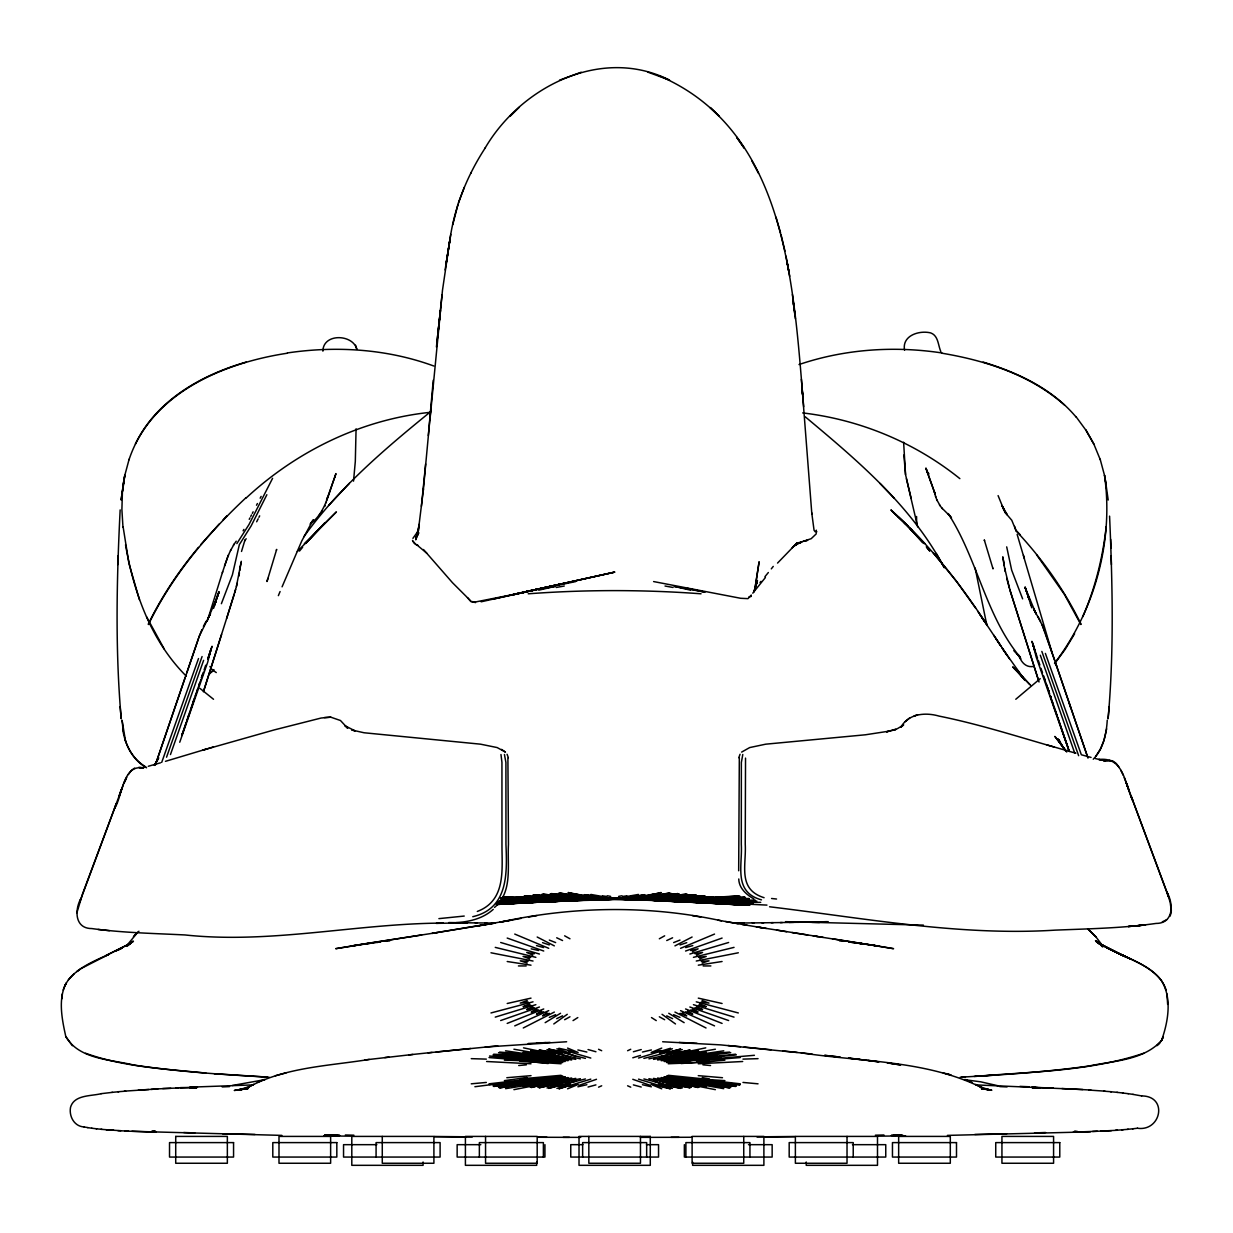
<?xml version="1.0" encoding="UTF-8"?>
<svg xmlns="http://www.w3.org/2000/svg" width="1233" height="1233" viewBox="0 0 1233 1233"><rect width="100%" height="100%" fill="white"/><g stroke="black" fill="none" stroke-linecap="round" stroke-linejoin="round"><path stroke-width="1.5" d="M743.746 1136.41L743.746 1163.258L692.114 1163.258L692.114 1136.41L763.89 1136.41L763.89 1165.324L692.622 1165.324L692.622 1162.01M738.675 870.775L739.322 758.11M356.075 428.807L355.32 461.342L353.532 481.132M120.156 509.907C116.657 579.433 115.131 649.375 121.219 718.808L120.14 706.617M1166.125 990.068C1160.423 972.251 1141.635 964.144 1126.037 956.793L1130.368 958.858L1120.011 954.157C1134.745 960.861 1150.913 967.15 1161.224 980.266C1172.429 997.913 1168.098 1022.034 1161.532 1040.498C1143.592 1060.472 1113.461 1060.812 1088.862 1066.036C1046.216 1072.047 1003.2 1074.775 960.23 1077.21M122.391 492.429L121.897 509.599L122.976 527.231M269.071 1077.21C223.805 1074.621 178.461 1071.816 133.611 1065.004C110.662 1059.394 79.02 1059.501 65.811 1036.568C61.403 1016.686 55.762 989.606 73.487 974.378C83.798 965.115 96.806 959.752 109.29 954.157L80.623 968.768M117.859 564.575L118.137 555.744M904.575 350.187C901.739 335.561 919.232 330.09 930.684 332.91C938.467 335.7 938.005 345.225 940.841 351.621M745.533 758.11L745.241 844.266C746.504 864.934 737.211 889.347 764.09 897.701M62.344 993.89L61.82 998.838M769.562 906.779C864.179 918.061 959.274 936.171 1055.016 930.144C1088.724 928.773 1122.616 928.218 1156.061 923.425C1173.847 923.532 1173.585 903.758 1167.004 892.245L1168.345 896.329L1131.262 796.533L1133.142 801.527C1124.527 784.018 1124.388 756.538 1098.788 759.497L1104.907 760.684L1101.516 760.037M429.916 420.191L442.508 290.109L450.245 237.537C455.069 205.418 467.661 174.824 485.386 147.698M433.245 380.226L428.313 435.603M143.49 768.236C122.591 763.242 122.329 797.273 114.561 808.324L116.426 803.361L79.652 902.294L80.916 898.487C74.504 909.738 74.627 928.619 91.766 928.557C122.653 932.826 153.909 933.381 185.012 934.953C271.537 944.17 356.892 923.394 443.341 923.085L436.312 923.347C455.886 923.085 477.71 923.301 493.246 909.368M423.027 493.185L431.134 405.996M425.632 463.962L421.409 506.331M1109.161 706.617L1108.082 718.808C1114.123 651.44 1112.49 583.625 1109.577 516.134M1107.249 720.195C1106.433 734.051 1103.273 748.955 1093.239 759.235M438.008 332.987L442 294.841M436.42 346.997L440.443 310.454L436.944 342.127M423.489 488.869L417.972 533.55L419.235 524.21L415.783 539.823L418.48 532.671M1106.186 526.738C1102.764 557.686 1095.197 588.233 1082.728 616.808M122.514 491.905L124.81 475.26L123.423 483.428M123.917 479.884L121.111 500.028L124.687 475.768L129.126 459.231M241.283 561.292L236.412 586.476M239.433 572.775L238.863 576.165M450.754 234.424L446.146 263.538L450.245 237.537M240.265 567.149L239.865 570.401M445.098 269.935L449.737 240.928M240.081 568.259L241.113 562.418M816.801 531.562L816.123 532.779M76.908 912.759L82.441 894.202L123.439 784.481M816.385 530.205L815.152 531.731L814.057 530.252L811.746 512.851M1106.633 728.888L1103.905 740.555L1100.36 749.186L1095.69 756.415M209.749 653.675L210.858 649.575L207.745 662.075L179.741 742.251M209.41 654.939L209.086 656.172L210.149 652.211M452.773 224.622L457.998 204.277M235.611 589.436L226.61 618.596M234.686 592.842L237.337 583.024M742.79 754.504L741.357 762.472L741.295 844.374C742.62 865.72 733.096 891.998 761.47 899.874M311.317 522.622L313.521 519.709L310.161 524.148C325.543 512.635 328.502 493.447 335.022 476.57M267.915 578.4L266.991 581.529L276.67 549.394L276.392 550.288M210.134 652.334L212.045 646.262L207.976 658.514M241.514 551.459L245.013 539.869M756.43 583.98L756.954 582.223L753.64 592.395M322.892 351.158C323.108 332.833 353.208 334.112 356.83 349.34L355.566 345.209M757.478 580.481L754.149 591.393L756.954 582.223M1170.117 916.119L1171.304 912.204M234.362 593.982L203.83 690.403M207.236 621.201L222.664 571.727M224.545 565.839L228.506 554.958M203.615 660.333L170.462 754.565M203.414 691.759L221.57 634.471M222.325 572.806L227.581 557.162M214.311 606.143L215.729 601.642L213.602 608.316M209.518 653.937L209.995 652.457L208.947 655.571M217.486 596.186L215.343 602.767L218.981 591.609L214.542 604.247L218.919 592.41L217.085 597.327M208.901 655.725L207.745 659.177L211.013 649.514M193.119 702.363L194.013 699.666L189.373 713.383M187.817 717.96L188.772 715.109M186.214 674.513L199.515 635.642L210.504 613.541L207.745 618.981L209.548 615.406M185.875 675.453L155.466 764.568M201.426 677.873L202.489 674.713M204.092 669.966L205.695 665.219M193.196 702.163L197.388 689.74M198.975 685.086L200.023 681.972M334.744 477.217L335.962 473.595L334.39 477.988M185.258 677.302L155.343 764.892M186.784 672.817L198.498 638.34M183.147 731.631L186.198 722.661M186.707 721.166L188.849 714.909M196.879 691.266L198.405 686.766M198.914 685.271L199.931 682.281M201.457 677.796L203.322 672.232M202.073 656.542L166.547 757.201M194.66 697.816L190.576 709.854M187.616 718.5L181.775 735.623M188.11 717.067L190.082 711.302M195.353 695.751L196.232 693.208M327.808 496.622L326.545 500.228L334.112 478.943M161.708 762.395L198.513 658.545M64.486 986.385L63.176 990.068M200.547 680.416L200.887 679.46M324.772 506.424L325.096 505.545M326.036 502.817L326.36 501.923M738.798 757.678L740.062 754.257M458.476 202.659L464.332 187.293M216.314 599.423L208.207 618.072M201.888 629.724L199.006 636.952M129.003 459.755C151.104 393.219 223.173 362.964 287.289 353.224M278.365 595.647L280.091 591.532M282.08 586.831L301.7 541.087L312.381 521.235M221.385 603.692L232.405 574.809L239.341 544.662L251.131 525.921L266.867 494.726M230.525 550.596L234.162 544.107M125.704 779.58L126.799 777.222M412.916 538.359L418.388 530.714M228.028 556.052L231.003 549.486M418.126 533.951L415.983 537.28L418.65 533.057L416.523 536.802L417.062 535.631M416.523 536.802L418.526 532.594M236.859 543.583L248.943 524.611L272.585 478.312M65.981 983.425L64.748 985.953L66.243 982.994M148.314 624.037C161.693 596.51 178.862 570.864 198.451 547.39M148.438 624.53C171.896 576.088 206.974 534.213 246.091 497.623M258.93 517.336L259.67 515.856M258.175 518.816L256.664 521.79M206.081 621.278L203.414 626.349M252.318 513.375L253.119 511.818M256.51 505.237L257.404 503.511M250.746 516.411L251.517 514.916M249.22 519.324L249.975 517.875M154.587 764.861L158.749 757.91M260.178 498.194L261.134 496.39M470.775 173.314L471.237 172.466M154.295 765.4L158.348 758.572M243.117 530.806L243.903 529.404M135.399 444.003C156.329 400.34 201.333 374.986 246.215 362.07M1074.606 633.777L1065.189 649.344L1054.662 663.616M127.723 944.386L137.664 932.379M244.689 540.871L246.168 538.729M484.97 148.299C520.85 86.726 601.581 45.837 669.565 80.114L647.972 72.177M233.438 545.156L236.227 541.195M131.006 770.887L128.324 774.601M303.873 536.74C338.551 488.145 384.526 449.136 430.564 411.73M816.231 533.874L811.175 538.698L796.749 543.445L801.804 542.166M1054.539 663.339C1094.688 610.72 1113.861 540.886 1104.491 475.26L1105.878 483.428M127.246 946.25L130.652 942.783L128.525 944.817L129.188 944.093M1159.374 1043.365L1161.656 1040.313M321.628 511.71L322.291 510.847M319.439 514.639L320.102 513.776M773.261 566.394L771.303 568.86M1053.845 746.936C1015.776 736.009 977.939 723.925 939.053 716.096C925.382 712.135 908.49 713.583 900.845 727.193L903.681 724.896L897.362 728.688L886.542 731.847L895.836 729.52L892.507 730.352M768.359 572.513L764.922 576.705M752.777 593.181L765.416 577.506M751.267 595.046L747.984 598.637L740.648 598.282L653.598 581.56M299.48 551.074L302.624 547.267M200.779 544.616L219.197 524.025M761.008 581.36L760.021 582.5M305.769 543.46L325.065 522.638L307.079 541.95M777.545 563.08L797.135 542.828L792.187 547.699M304.366 543.676L336.409 511.895L297.323 551.459M68.416 979.803L74.026 973.87M223.034 519.941L226.872 515.872M133.426 936.787L136.231 933.859L134.089 936.063M349.309 483.398L328.594 505.438M211.429 672.108L213.91 669.611L209.132 674.359M494.541 907.396C512.928 891.875 507.179 865.705 508.458 844.497L507.904 758.11M509.984 116.411L519.432 107.148M136.878 933.119L138.944 931.223M1040.236 678.643L1015.776 699.265M792.696 547.221L797.659 542.736L793.204 546.743L798.183 542.659L793.713 546.265L798.691 542.582L794.222 545.787L800.772 542.381L796.241 543.923L801.28 542.304M128.17 945.002L133.426 941.226L126.136 945.881L129.912 943.507M909.846 717.791L905.361 721.644M246.215 497.947C296.829 451.031 361.361 419.497 430.271 412.315M129.049 944.262L132.178 941.627L128.294 944.863M134.644 768.082L131.438 770.409M670.459 1048.266L638.494 1058.053M741.619 752.099L749.679 747.568L765.755 744.177L865.381 734.791L889.779 731.046M130.775 942.875L127.323 945.372L132.856 941.365L129.681 943.63M76.816 971.542L79.945 969.308L77.509 971.018M553.787 1023.96L567.272 1014.312M570.17 1085.086L558.842 1088.816L590.807 1079.137M547.051 1012.771L542.566 1015.869L549.301 1013.341M573.052 1020.6L577.815 1017.564M477.31 911.449C506.501 900.398 501.831 869.188 501.97 844.389L501.939 762.318L500.968 754.519M545.156 1022.666L560.553 1013.279M541.595 1011.091L536.509 1014.112L543.583 1011.769M127.4 945.002L130.205 943.476L106.053 955.513L128.679 944.262M659.331 938.775L664.664 935.816M564.637 1019.722L569.97 1016.778M253.566 1084.393L248.157 1087.321C285.023 1067.1 328.656 1066.006 369.253 1059.424M120.526 948.655L117.782 950.134L121.959 947.93L116.179 950.782L122.159 947.977L119.092 949.364M554.341 1012.062L523.27 1027.983M667.423 1052.628L680.739 1049.067L643.888 1058.407M536.833 1009.133L531.207 1012.062L538.559 1009.919M674.944 945.881L692.098 937.018M692.468 951.722L698.094 948.84L690.727 950.52M561.878 1084.716L548.562 1088.369L585.413 1078.937M1162.303 921.852L1166.665 919.756M556.699 1018.658L562.556 1015.838M250.052 1086.304L237.661 1090.296L246.908 1088.138L243.764 1088.893M666.745 940.532L672.601 937.789M548.731 1010.628L514.747 1025.887M627.612 1050.716L630.741 1049.268M532.826 1006.822L526.707 1009.627L534.274 1007.746M581.205 72.223L559.551 80.145M598.56 1087.167L601.689 1085.795M680.57 948.316L714.539 934.075M696.46 955.113L702.594 952.431L695.027 953.772M257.404 1082.389L264.263 1079.445M549.317 1017.379L555.651 1014.697M472.763 916.689C508.443 908.505 507.087 873.118 505.962 844.435L505.915 762.472L504.436 754.504M661.736 1048.081L651.163 1052.458L661.119 1050.47M529.62 1004.016L523.054 1006.729L530.745 1005.157M567.565 1088.816L578.138 1084.485L568.182 1086.504M543.738 1008.964L507.195 1023.421M673.65 942.582L679.984 940.07M675.052 1053.414L690.172 1050.038L648.912 1058.839M579.017 1085.379L596.495 1079.291M554.249 1084.254L539.114 1087.799L580.389 1078.69M915.271 715.556L914.131 715.972L917.537 714.755M527.215 1000.502L520.28 1003.107L528.032 1001.951M699.681 958.858L706.247 956.407L698.556 957.378M685.563 951.028L722.091 938.066M101.198 1093.686C90.949 1096.26 74.088 1094.673 70.528 1107.357C68.863 1116.374 74.319 1126.515 84.121 1126.947M539.438 1007.007L500.675 1020.539M670.968 896.422L687.552 894.449L657.05 897.1L498.101 903.188L522.098 902.679C568.29 898.903 615.76 903.203 661.196 892.553C623.605 902.094 584.118 898.826 545.757 901.94L696.445 895.173L677.811 896.9M641.237 1049.545L633.377 1051.749M559.058 1086.119L575.657 1081.048M588.049 1087.028L595.924 1084.886M680 944.925L686.735 942.659M678.874 896.607L682.866 896.114L655.848 897.917L695.258 894.942L662.414 897.439L499.55 902.402L526.383 900.984L500.336 901.292L660.164 898.225L705.091 895.959L573.129 900.275L642.979 897.146L669.519 893.046L658.283 895.297L634.733 896.776L644.998 894.68L614.65 899.011L568.598 900.583M653.505 1059.363L698.664 1051.194L679.398 1053.968L657.605 1059.979L706.108 1052.535L680.446 1055.356L715.387 1049.221M1143.715 1053.259C1089.802 1071.338 1031.929 1071.662 975.765 1076.347M672.386 1048.759L659.424 1052.982L670.243 1051.148M556.915 1088.431L569.877 1084.192L564.961 1084.87M702.086 963.035L709.021 960.831L701.269 961.386M681.926 1054.338L698.048 1050.608M535.862 1004.679L495.25 1017.117M575.796 1078.382L530.622 1087.105L549.903 1083.93L571.68 1078.012L523.193 1086.273L548.855 1082.79L513.914 1089.664M689.864 954.034L728.626 942.49M533.581 1081.603L538.836 1081.264L498.564 1087.429L538.081 1082.528L565.146 1077.01L493.678 1086.412L525.89 1082.435L535.214 1080.216L508.088 1082.327L562.787 1076.301L533.581 1081.603L493.03 1085.888L535.214 1080.216M531.253 1087.568L547.375 1083.699L529.805 1086.643M799.015 364.552C844.775 349.031 894.218 345.733 941.889 352.946M632.791 1057.791L640.436 1055.448M206.204 749.125L202.936 750.111L274.034 729.967L321.15 718.022L330.798 717.19L340.462 720.504L347.737 728.287L344.901 725.698L355.104 730.892L351.79 729.998L364.028 732.756L480.546 744.177L497.161 747.568L505.468 752.099L501.538 749.387M165.453 761.331L213.386 746.967M659.547 1056.897L678.659 1051.98M557.069 1084.439L569.754 1080.709L550.627 1085.641L562.186 1083.807L546.99 1087.953M160.49 762.811L148.268 766.279M651.409 1049.946L642.439 1052.042M577.876 1086.797L586.862 1084.716M232.328 1085.487L264.987 1079.63M614.65 572.127L511.618 594.907L614.65 572.127L524.256 592.179L575.703 581.575M685.702 947.576L692.792 945.588M685.748 1054.986L661.181 1060.688L712.381 1054.107L685.902 1056.45L723.756 1050.809M533.041 1001.828L490.981 1012.956M275.406 1075.731L286.087 1072.895M543.553 1083.298L568.12 1077.565L499.612 1087.86L555.682 1079.183M682.311 1049.591L667.115 1053.645L672.232 1053.09M687.952 1055.433L705.862 1051.934M523.439 1086.766L541.349 1083.021L505.545 1088.662M693.439 957.347L734.036 947.376M807.677 540.285L803.361 541.349L807.137 540.439M748.97 596.926L751.298 596.371M561.447 583.841L481.147 601.796M537.912 1087.352L555.143 1083.345L549.903 1083.93M510.971 595.308L533.303 590.33L494.156 598.899M538.759 590.175L555.097 586.399L538.467 589.359L566.949 582.777L525.936 591.686L531.161 590.638M691.22 1056.188L664.155 1061.521L717.452 1055.941L690.465 1057.714L730.737 1052.674M530.56 1083.499L565.146 1077.01M638.417 894.449L626.595 896.53M507.21 1003.492L531.007 998.129M693.054 1056.696L712.535 1053.46L729.689 1052.088M543.013 1085.055L564.421 1080.293M664.88 1057.575L686.288 1052.951M514.084 594.214L541.719 588.264M504.389 1080.632L527.061 1077.503M696.26 961.031L738.32 952.785M523.516 592.179L541.719 588.449M240.851 1089.556L244.35 1088.847L237.707 1090.095L245.691 1088.77L234.44 1090.45L245.691 1088.77M695.705 1057.59L666.514 1062.522L721.213 1058.145L694.071 1059.209L736.271 1054.878M587.37 899.828L584.303 899.843L651.903 896.792L677.842 893.601C618.365 902.217 557.902 899.612 497.978 902.094M527.447 591.701L473.934 602.274L470.759 601.534L467.507 597.651M530.113 1080.401L561.077 1075.299L519.941 1078.983M536.293 1084.346L559.705 1079.8M618.612 896.406L621.941 895.775M697.169 1058.176L735.623 1054.2M705.754 1047.85L674.158 1054.431L679.398 1053.968M140.315 768.036L145.864 767.003M658.083 895.605L670.891 893.231M721.459 920.82C648.543 904.976 572.451 906.178 499.689 922.269L521.205 918.354M474.89 1086.72L529.049 1079.846M669.596 1058.392L693.008 1054.092M522.761 1085.78L543.399 1082.096L538.081 1082.528M556.191 587.463L564.267 586.029M511.156 920.203L432.043 933.381L495.527 922.993L477.541 926.029M699.188 1059.239L668.224 1063.755L702.24 1062.399L724.912 1060.149M536.956 915.595L528.556 917.028M700.236 1059.979L754.411 1055.294M1105.153 760.961L1104.074 761.177L1112.12 760.807L1109.145 760.268M364.182 943.877L437.283 932.549M660.641 894.68L642.979 897.146L667.885 895.112L647.14 897.377L657.05 897.1L686.319 894.233L651.409 897.624L675.191 895.59L671.738 896.114M363.812 943.954L335.715 948.686L367.264 943.677M532.132 1081.171L562.787 1076.301M673.619 1059.332L698.726 1055.417M421.655 934.984L350.48 946.143L360.637 944.617M698.294 965.177L722.076 961.509M1137.365 1128.241C1161.178 1131.832 1168.375 1095.937 1141.573 1095.921M525.89 1082.435L552.399 1078.443M664.433 895.99L679.106 893.802L664.957 895.682M622.588 896.453L626.826 895.852M464.224 916.057L438.902 918.631M366.956 943.738L372.274 942.998M238.663 1089.818L247.987 1088.6L235.78 1090.049L247.771 1088.647M363.226 944.216L378.993 942.166M676.886 1060.442L703.411 1056.989M522.33 1081.079L549.918 1077.457M101.014 1093.686L112.388 1092.361M516.874 1084.716L536.247 1082.204M1137.55 1128.241L1132.618 1128.796M649.082 894.85L653.413 894.326M377.144 942.382L380.72 941.95M287.412 352.946C336.285 345.687 387.254 348.939 433.816 366.016M365.014 1059.933L412.901 1054.446M384.773 1057.575L388.919 1057.097M386.145 941.303L389.736 940.902M489.023 1083.822L532.61 1078.783L527.693 1078.675M240.697 1089.448L245.891 1088.878M428.067 1052.843L497.731 1045.861M681.063 1063.54L709.36 1061.243M1133.127 1128.796L1127.394 1129.32M408.724 1054.893L432.074 1052.412M679.383 1061.767L706.971 1058.839M436.235 1051.996L470.667 1048.482M111.895 1092.361L118.8 1091.744M496.745 903.558L525.736 901.955L513.159 901.785M1133.235 926.106L1141.311 925.351M485.201 1047.033L566.625 1041.762M117.936 1091.744L125.643 1091.159M471.253 1083.822L486.326 1082.435M1128.287 1129.32L1121.706 1129.798M518.723 1065.528L526.368 1064.834M718.053 899.936L749.094 899.335L699.157 899.335L745.533 897.639L695.489 898.641L738.706 895.775M246.877 1088.739L243.934 1089.001L247.648 1088.662M630.649 896.638L636.752 896.114M506.809 1077.719L531.022 1075.654M124.363 1091.159L148.715 1089.525M489.254 1084.501L507.179 1082.99M695.489 898.641L739.862 896.129M1123.047 1129.798L1115.588 1130.26M528.248 593.797C585.737 589.559 643.564 589.559 701.053 593.797M566.533 900.984L527.354 902.648L522.098 902.679L556.792 900.922L521.374 901.385L614.65 899.011L646.847 896.53M497.223 904.19L527.354 902.648M740.262 1057.56L696.691 1061.043L701.608 1061.336M1117.406 1130.26L1100.745 1131.093M151.135 1089.386L156.606 1089.016M985.938 1075.715L995.956 1075.037M699.157 899.335L744.963 897.254L702.548 899.104L592.04 899.273M1077.133 1131.277L1074.22 1131.462L1075.623 1131.462M501.923 899.443L527.832 900.09L499.149 900.969L526.383 900.984M504.389 1060.149L532.61 1061.043L489.023 1057.56M974.085 1076.44L984.196 1075.823M496.991 904.436L513.236 903.481M154.402 1089.016L170.817 1088.338M496.93 904.236L500.768 904.02M196.401 1087.706L190.082 1088.061L191.5 1088.061M698.263 1063.786L742.682 1061.505M1097.355 1131.277L1092.561 1131.462M562.495 900.799L552.353 901.354L565.115 900.707L545.233 901.755M528.186 1043.519L538.112 1042.979M324.418 717.529L330.798 717.19M497.932 904.051L557.748 901.323L513.714 902.864M756.846 901.107L701.469 900.09L749.032 898.888L671.23 899.843L516.396 896.838L565.223 898.58L712.628 899.92M162.694 1088.523L190.884 1087.614M961.94 1077.087L965.47 1076.902M527.632 902.695L496.313 904.483L536.34 902.34M755.151 900.09C678.181 901.354 601.087 899.535 524.21 895.959L569.122 898.225L538.605 896.715L656.172 900.275L572.251 897.1L541.734 894.449L558.333 896.422M550.057 1042.394L536.54 1043.072L546.065 1042.594M192.502 1087.614L197.465 1087.352M191.685 1087.614L196.663 1087.352M499.658 904.143L533.612 902.433M719.378 897.778L522.761 900.414L557.116 900.367L521.066 901.801M545.387 901.755L565.315 900.753M714.739 900.676L702.918 900.984L731.539 902.448L566.887 897.439L532.856 895.173L551.475 896.9M193.304 1087.614L196.926 1087.444M729.196 899.396L748.893 898.472M180.342 1087.614L197.141 1087.352M544.616 900.321L558.056 899.843L501.23 899.674L530.144 899.335L500.459 898.086M554.218 901.246L577.938 900.352M546.512 901.662L553.201 901.369M222.202 1086.92L229.569 1086.597M1090.388 1131.832L947.406 1135.393M189.682 1087.182L253.274 1084.901M521.389 902.386L556.792 900.922M569.908 900.784L538.574 902.171L540.825 902.094M501.615 903.851L523.516 902.91M529.45 902.664L532.61 902.541M1045.538 1132.495L1034.549 1132.927M584.303 899.843L592.503 899.535L581.529 899.813L592.503 899.535M597.404 899.119L719.317 897.516L667.315 898.965L501.615 898.626M571.465 900.429L582.5 900.09L550.612 901.508L551.86 901.477M637.261 899.273L500.983 898.318L533.797 898.641L502.848 896.715M597.851 899.242L590.746 899.489L712.905 896.838L592.148 899.304M766.957 905.099L703.55 901.955L760.715 902.356M499.442 902.772L525.736 901.955M793.744 922.33L780.273 922.577M742.975 1059.116L758.048 1058.654M636.798 899.535L675.083 901.246L668.887 900.969M1006.698 1133.759L974.825 1134.452M544.246 901.847L546.003 901.801M902.618 1135.023L895.266 1135.208L897.146 1135.208M826.68 921.683L797.643 922.299M724.912 1080.632L696.691 1078.783L740.262 1083.822M604.232 898.749L625.054 898.749M692.961 902.34L734.853 904.59M828.237 921.668L805.92 922.145M875.384 1135.192L883.953 1134.992M701.084 898.826L669.704 899.381L712.705 899.705M789.089 922.438L802.529 922.192M724.11 898.826L519.972 898.857M771.195 922.7L782.339 922.546M499.612 900.66L557.116 900.367M751.313 901.246L671.23 899.843L704.475 899.566M761.871 922.808L773.153 922.669M795.069 1136.472L764.044 1136.78M877.572 1136.179L905.608 1135.886M502.478 897.177L638.555 899.489L516.673 899.92M709.329 898.857L667.315 898.965L704.351 898.071M671.708 901.123L683.914 901.755M754.041 922.885L735.931 923.07M752.33 922.916L763.705 922.777M142.026 767.604L139.946 767.512M737.442 923.039L744.162 922.978M575.796 1059.363L530.637 1051.194L549.903 1053.968L571.68 1059.979L523.193 1052.535L543.553 1054.986L568.12 1060.688L516.904 1054.107L538.081 1056.188L565.146 1061.521L511.849 1055.941L533.581 1057.59L562.787 1062.522L508.088 1058.145L535.214 1059.209L493.03 1054.878M475.522 602.613L471.237 601.319M757.047 1136.996L794.083 1136.734M701.469 900.09L712.458 900.044M502.201 899.982L511.248 899.936M509.984 897.516L706.54 900.414L671.23 899.843M671.137 1137.319L691.667 1137.258M703.149 965.948L710.871 965.932M640.42 1137.365L678.921 1137.304M516.581 899.705L558.056 899.843M194.906 1087.614L196.479 1087.614M1032.822 1087.614L1034.395 1087.614M175.949 1088.061L178.122 1088.061M1037.801 1088.061L1039.203 1088.061M1053.352 1088.061L1031.821 1087.321M1061.906 1088.523L1090.928 1090.049M157.824 1089.016L138.373 1090.049M1088.677 1090.049L1104.938 1091.159M1103.643 1091.159L1111.365 1091.744M1110.501 1091.744L1117.406 1092.361M1122.539 1093.008L1128.287 1093.686M1132.927 1094.38L1141.619 1095.921M84.075 1126.947L87.913 1127.625M96.683 1128.796L91.735 1128.241M101.907 1129.32L96.174 1128.796M113.713 1130.26L101.014 1129.32M117.936 1130.692L128.556 1131.093M120.865 1130.692L106.254 1129.798M1111.365 1130.692L1073.172 1132.171M153.678 1131.462L155.081 1131.462M156.113 1132.171L131.931 1131.277M332.155 1135.208L334.035 1135.208M331.677 1135.393L335.808 1135.393M893.493 1135.393L897.609 1135.393M376.851 1144.671L343.545 1144.671L343.545 1157.063L440.104 1157.063L440.104 1142.606L376.08 1142.606L376.08 1157.063M480.824 1144.671L457.15 1144.671L457.15 1157.063L544.94 1157.063L544.94 1144.671M582.87 1144.671L570.756 1144.671L570.756 1157.063L658.545 1157.063L658.545 1144.671L646.431 1144.671M748.477 1144.671L772.151 1144.671L772.151 1157.063L684.361 1157.063L684.361 1144.671M852.45 1144.671L885.756 1144.671L885.756 1157.063L789.182 1157.063L789.182 1142.606L853.221 1142.606L853.221 1157.063M563.173 1137.335L580.681 1137.365M518.415 965.932L526.152 965.948M569.399 1137.35L537.634 1137.258L546.959 1137.273M731.554 900.66L751.483 900.753L707.11 900.768M516.843 900.044L527.832 900.09M524.826 899.566L559.597 899.381L528.217 898.826M732.556 903.558L752.746 903.959L671.553 901.323L749.787 905.022L672.509 900.922L707.927 901.385L672.185 900.367L708.235 901.801M472.254 1136.996L435.203 1136.734M715.572 902.864L577.892 897.624L542.982 894.233L572.251 897.1L731.2 903.188M485.124 922.978L493.37 923.07M465.257 1136.78L434.232 1136.472M475.244 922.885L486.727 923.008M631.45 899.242L637.153 899.304M672.185 900.367L728.95 901.292M456.148 922.669L476.971 922.916M467.43 922.808L448.797 922.561M351.713 1136.179L323.693 1135.886M514.562 900.676L522.191 900.768M1033.624 666.359C1026.087 668.055 1020.832 661.936 1019.044 655.417L1020.739 658.961L1017.225 653.952L1020.462 657.466L1017.949 654.723M677.441 901.477L678.689 901.508L577.383 896.792L550.195 893.802L564.868 895.99M519.941 1061.243L561.077 1063.755L530.113 1059.239M328.178 1135.208L339.753 1135.393L330.197 1135.208M281.895 1135.393L124.918 1131.093M505.176 898.826L530.144 899.335M255.031 1134.452L222.603 1133.759M657.821 900.429L646.801 900.09L660.703 900.583M811.792 922.346L819.483 922.5M533.581 1057.59L538.836 1057.714L498.564 1052.674M345.348 1134.992L353.902 1135.192M716.142 901.785L614.65 899.011L577.383 896.792M785.529 921.668L923.409 925.12M752.423 903.419L703.55 901.955M683.282 901.801L685.039 901.847L659.378 900.784M976.012 1084.901L1082.821 1089.525M580.219 894.85L568.105 892.553C597.019 899.92 627.32 899.057 656.927 900.506L582.454 896.53L586.322 897.146L559.782 893.046C589.759 899.211 620.661 898.903 651.132 900.182M471.253 1058.654L486.326 1059.116M688.476 902.094L690.727 902.171M509.923 897.778L533.797 898.641M694.071 1080.216L721.213 1082.327L666.514 1076.301L695.705 1081.603L736.271 1085.888L694.071 1080.216L717.976 1084.562L735.623 1086.412L664.155 1077.01L691.22 1082.528L730.737 1087.429L690.465 1081.264L695.705 1081.603M194.752 1132.927L183.748 1132.495M733.219 902.124L753.147 902.895M707.203 902.679L662.306 900.799M662.66 1041.762L720.75 1044.89L812.054 1054.015M417.972 545.294L416.338 544.971M699.851 902.664L668.116 901.277M672.509 900.922L707.912 902.386M727.686 903.851L701.947 902.648M486.603 1061.505L531.022 1063.786M999.716 1086.597L1007.084 1086.92M1019.953 1086.365L1029 1086.766M1031.913 1087.46L1035.997 1087.614M676.085 901.369L682.774 901.662M663.986 900.753L678.535 901.462L664.186 900.707L676.948 901.354L666.806 900.799M538.081 1056.188L543.399 1056.45L505.545 1050.809M1032.16 1087.352L1037.616 1087.614M1032.468 1087.706L1039.943 1088.061L1032.314 1087.706M695.674 902.433L749.587 905.207L728.533 904.02M267.361 1077.087L214.234 1073.712M701.669 902.695L716.08 903.465M696.969 1043.288L679.229 1042.394M152.168 1131.277L155.728 1131.462L151.844 1131.277M550.411 896.607L573.453 897.917L534.043 894.942L577.892 897.624L554.095 895.59L557.547 896.114M729.643 904.143L749.402 905.299M716.065 903.481L735.901 904.652M493.678 1054.2L511.325 1055.248L552.399 1060.442M543.553 1054.986L548.855 1055.356L513.914 1049.221M528.032 961.386L520.28 960.831L527.215 963.035M561.416 895.112L582.161 897.377L551.459 893.601L564.344 895.682M499.612 1052.088L516.766 1053.46L555.682 1059.332M489.563 1056.003L549.918 1061.767M691.22 1082.528L685.902 1082.096L723.756 1088.662M701.608 1078.675L668.224 1075.299L706.971 1081.079L740.047 1084.501M205.896 1073.08C165.561 1068.965 124.086 1067.1 85.586 1053.259M614.65 899.011L584.303 894.68L598.652 896.638M698.263 1075.654L722.492 1077.719M982.424 1088.739L985.367 1089.001L981.638 1088.662M549.903 1053.968L555.143 1054.431L523.532 1047.85M702.933 1064.834L710.562 1065.528M742.975 1082.435L758.048 1083.822M740.416 1046.678L728.056 1045.522M568.66 894.68L573.561 895.158M653.505 1078.382L698.664 1087.105L679.398 1083.93L657.605 1078.012L706.108 1086.273L680.446 1082.79L715.387 1089.664M109.444 930.668L98.054 929.466M782.878 1050.963L797.212 1052.412M744.1 1047.033L771.01 1049.761M801.234 1052.843C861.189 1061.983 925.659 1060.056 981.129 1087.321L975.719 1084.393M580.389 1058.839L539.114 1050.038L562.186 1053.645L546.99 1049.591M527.693 1061.336L548.223 1063.54M771.565 898.487L776.543 899.027M983.41 1088.878L991.64 1090.296L981.314 1088.6L991.594 1090.095L984.951 1088.847L988.45 1089.556M602.706 896.53L590.884 894.449M836.066 1056.635L824.6 1055.356L840.382 1057.097M679.398 1083.93L674.158 1083.345L691.389 1087.352M1116.913 1092.361L1123.047 1093.008M839.565 940.902L843.156 941.303M860.048 1059.424L848.489 1058.084L878.944 1061.875L868.309 1060.457M850.308 942.166L862.468 943.754M964.298 1079.63L980.682 1081.819L998.191 1085.811M722.122 1082.99L739.723 1085.117M848.566 941.95L870.791 944.94M648.912 1078.69L690.172 1087.799L667.115 1083.807L682.311 1087.953M530.745 957.378L523.054 956.407L529.62 958.858M585.413 1058.407L548.562 1049.067L569.877 1052.982L556.915 1048.759M673.619 1079.183L729.689 1087.86L661.181 1077.565L685.748 1083.298M664.155 1077.01L712.427 1084.716M857.289 943.06L866.075 944.216M856.95 942.983L862.021 943.677M643.888 1078.937L680.739 1088.369L659.424 1084.192L672.386 1088.431M602.475 895.852L606.713 896.453M1128.103 1093.686L1133.127 1094.38M701.269 1001.951L709.021 1003.107L702.086 1000.502M706.54 1085.78L687.952 1083.021L705.862 1086.766M823.151 937.373L813.086 935.847L878.821 946.143M887.267 1062.938L900.676 1064.942L891.12 1063.509M679.383 1077.457L699.188 1080.401M817.448 936.494L756.261 926.831L766.325 928.449M868.649 944.617L877.326 945.927M676.886 1078.443L703.411 1082.435M87.713 1127.625L91.936 1128.241M807.646 934.984L792.002 932.549M507.21 961.509L531.007 965.177M832.352 938.775L893.586 948.686L872.563 945.156M666.514 1076.301L697.169 1081.171M776.528 930.083L786.654 931.732M802.683 412.916C859.987 419.652 914.871 442.447 959.86 478.635M700.729 917.028L692.329 915.595M761.516 927.663L742.374 924.488M747.183 925.274L718.145 920.203M523.439 1051.934L559.705 1058.392M699.496 1086.643L681.926 1083.699L698.048 1087.568M522.33 1058.839L529.049 1059.979M738.105 923.717L725.574 921.529M586.862 1052.042L577.876 1049.946M642.439 1084.716L651.409 1086.797M665.034 586.029L673.095 587.463M534.274 953.772L526.707 952.431L532.826 955.113M490.981 952.785L533.041 961.031M700.236 1079.846L706.971 1081.079M558.41 893.231L571.218 895.605M942.012 353.224C985.984 360.606 1030.665 375.002 1064.557 405.102M690.819 589.359L687.582 588.434L705.029 592.179L674.189 586.399L690.542 590.175M607.36 895.775L610.689 896.406M525.89 1056.989L532.132 1058.176M669.596 1079.8L693.008 1084.346M531.253 1050.608L564.421 1057.575M633.377 1084.886L641.237 1087.028M698.556 1005.157L706.247 1006.729L699.681 1004.016M595.924 1051.749L588.049 1049.545M138.882 767.28L142.427 768.02M702.24 1077.503L709.36 1078.983M664.88 1080.293L686.288 1085.055M1102.163 760.16L1095.243 758.526M530.56 1055.417L536.247 1056.696M698.294 998.129L722.076 1003.492M693.054 1082.204L698.726 1083.499M531.207 948.84L538.559 950.52M495.25 947.376L535.862 957.347M558.842 1048.266L578.138 1052.458L567.565 1048.081M638.494 1079.137L670.459 1088.816L651.163 1084.485L661.736 1088.816M695.027 1007.746L702.594 1009.627L696.46 1006.822M738.32 1012.956L696.26 1001.828M590.807 1058.053L570.17 1051.965L568.182 1050.47M536.293 1054.092L541.349 1055.433M943.214 1072.895L951.013 1074.991L946.019 1073.635M1091.066 757.432L1081.341 754.766L1045.384 653.413M985.537 1088.893L988.388 1089.679L979.249 1086.304M536.509 945.588L543.583 947.576M500.675 942.49L539.438 954.034M1075.839 753.224L1047.017 744.932M690.727 1009.919L698.094 1012.062L692.468 1009.133M672.232 1084.439L659.547 1080.709L678.659 1085.641L675.052 1084.254M632.791 1079.291L650.284 1085.379M734.036 1017.117L693.439 1004.679M557.069 1053.09L569.754 1056.897M543.013 1052.951L547.375 1054.338M592.549 896.114L594.568 896.776L575.888 894.326M983.086 362.07C1017.749 372.566 1052.365 388.749 1076.055 417.031M685.702 1011.769L692.792 1014.112L687.706 1011.091M507.195 938.066L543.738 951.028M542.566 942.659L549.301 944.925M728.626 1020.539L689.864 1007.007M653.629 1081.048L664.325 1084.87M564.961 1052.365L575.657 1056.311M680 1013.341L686.735 1015.869L682.25 1012.771M722.091 1023.421L685.563 1008.964M514.747 934.075L548.731 948.316M549.317 940.07L555.651 942.582M550.627 1051.98L554.249 1053.414M659.008 75.706C787.687 130.79 793.466 287.058 803.685 406.72M971.897 1082.389L965.038 1079.445M673.65 1014.697L679.984 1017.379M714.539 1025.887L680.57 1010.628M627.612 1085.795L630.741 1087.167M1115.788 952.153L1126.114 956.947L1101.763 944.987M1118.932 953.541L1107.342 947.93L1120.381 954.203L1099.374 943.507L1117.483 952.862M1110.085 949.41L1105.909 947.206L1116.035 952.169L1108.59 948.686M598.56 1049.268L601.689 1050.716M1107.142 947.977L1114.57 951.475L1096.538 941.966L1104.414 946.62L1097.802 942.721L1103.196 945.757L1099.096 943.476L1100.406 944.231M556.699 937.789L562.556 940.532M666.745 1015.838L672.601 1018.658M1111.657 950.088L1113.122 950.782M706.031 1027.983L674.944 1012.062M667.423 1084.716L670.243 1086.119M1110.209 949.364L1114.416 951.552M537.187 937.018L554.341 945.881M559.058 1051.148L561.878 1052.628M659.331 1016.778L664.664 1019.722M564.637 935.816L569.97 938.775M668.748 1013.279L684.145 1022.666M651.486 1017.564L656.249 1020.6M753.841 898.888C746.443 894.711 738.906 888.145 738.767 878.975M216.284 672.571L212.138 669.735L209.934 666.498M146.573 767.789C132.424 759.913 124.887 744.424 122.653 728.888M659.131 1085.086L661.119 1086.504M145.047 766.417C135.46 760.669 128.818 751.082 125.396 740.555M662.029 1014.312L675.499 1023.96M1112.967 761.054L1116.173 763.397M213.525 699.265L200.008 688.43M805.211 416.785C857.536 460.526 911.588 506.008 944 567.257M1087.629 928.773L1095.86 936.787L1101.578 944.386M414.273 542.72L412.5 540.424M1100.699 944.617L1097.108 941.627L1101.007 944.863M426.834 553.247L417.062 545.063M470.158 600.363L452.449 582.67L423.489 549.517M1019.753 656.711C985.521 615.267 977.276 558.333 948.131 513.544L951.491 517.952L949.271 515.024M891.844 510.863C928.911 544.246 960.322 583.363 987.155 625.316M1101.485 945.541L1102.256 946.266L1097.94 942.043L1102.641 946.975M1088.554 929.528L1095.86 936.787M908.413 526.676L890.904 509.892L906.163 524.549L898.086 516.658M718.978 116.072L710.177 107.518L719.317 116.411M1020.277 674.559L1012.709 666.868L1022.804 676.979M1029.725 684.423L1014.096 668.332M909.661 527.971L924.935 543.676M911.141 529.728L912.066 530.683L904.236 522.638L922.222 541.95M414.704 543.815L412.916 541.379M1016.501 530.806L1020.338 534.891M894.048 498.055L879.992 483.398M1016.377 531.192C1042.239 558.78 1064.403 590.021 1080.987 624.037M1013.834 650.654L1017.287 654.43M1030.742 685.533L1023.914 678.088M917.861 537.002L910.293 528.757L923.517 543.46M1023.097 677.826L1024.623 679.475L1017.379 671.415L1025.085 680.462L1016.285 669.087L1023.328 678.227L1019.845 673.834M186.322 676.162C151.181 641.16 133.796 592.734 125.519 544.755M941.673 507.811L950.35 516.457M933.088 552.677L956.839 581.791L975.719 608.254M926.661 547.267L929.805 551.074L926.276 546.774M1024.669 679.892L1002.244 648.25L1009.411 658.684M72.408 1045.707L65.811 1036.568M936.726 499.658L940.132 505.73M939.469 504.883L942.32 508.659M1075.931 416.554L1085.919 430.209L1094.025 444.512L1100.298 459.755M1036.568 554.742L1064.433 594.445L1080.863 624.53M1119.302 767.635L1116.62 763.89M928.973 473.934L926.815 470.991L935.277 494.402L925.891 468.031L927.432 472.532M1066.113 751.19L1054.893 736.409L1066.73 752.022M743.915 147.698L736.61 137.187L744.331 148.299M1007.269 655.54L981.946 617.548M977.769 611.244L985.028 622.203L979.85 614.358M993.628 635.026L1000.734 645.907L995.802 638.34M1064.696 749.71L1058.839 740.077L1060.488 742.805M1065.096 750.327L1062.754 746.597L1065.25 750.65M1059.856 741.711L1058.207 738.983L1060.118 742.143M164.236 649.036L146.573 616.808M1085.795 429.716L1093.902 444.003M936.279 553.463L942.536 564.452M1034.456 610.535L1036.259 614.111L1033.501 608.686L1042.101 624.807L1054.554 660.056M751.914 160.968L758.511 173.314M1040.59 621.447L1037.909 616.392M942.968 565.269L944.262 567.781M1002.891 507.564L1004.541 511.125L1001.905 505.438L1007.33 514.87L1004.803 512.111L1011.784 520.28L1015.915 530.344M1123.171 775.156L1120.859 770.332M1035.797 613.202L1025.132 587.694L1029.509 599.5L1027.736 594.676M1003.554 508.998L998.098 495.62M1022.619 598.853L1011.661 570.124L1006.698 546.866M1044.967 632.02L1042.101 624.807M1124.265 777.669L1167.127 892.661L1170.179 902.263L1171.304 911.11L1171.227 907.673M507.056 754.257L508.35 757.678M934.013 490.78L935.77 496.914M1068.194 748.601L1069.227 751.514M1078.644 755.69L1041.839 651.409M1074.729 753.07L1040.298 655.201M935.462 496.036L937.034 500.521M1069.088 751.159L1036.167 656.973L1032.699 643.164L1034.21 648.65M1033.824 647.325L1032.977 644.566L1036.229 654.245M1055.648 663.339L1056.866 666.853M1087.66 757.124L1045.492 633.392M1030.834 604.833L1025.07 586.923L1026.966 592.626M1047.726 688.214L1048.62 690.757L1045.569 681.787M1069.057 750.666L1056.342 713.491M1087.999 758.125L1056.157 664.803M1028.322 596.942L1028.707 598.067L1026.565 591.47M1047.788 688.399L1048.79 691.343M1050.3 695.736L1051.302 698.679L1050.254 695.643M1051.795 700.144L1053.383 704.844M1053.876 706.278L1055.849 712.042M1068.179 748.092L1057.76 717.683M1035.997 653.536L1037.539 658.114M1051.502 699.265L1054.6 708.405M1055.109 709.931L1057.251 716.188M1040.991 668.317L1042.517 672.817M1044.043 677.302L1045.06 680.292M1035.026 650.608L1031.929 641.299L1033.408 645.922M1038.278 660.256L1039.881 665.003M1043.426 675.453L1044.998 680.123M1046.57 684.777L1049.73 694.102M1069.381 703.719L1070.814 708.004M1050.393 696.044L1051.302 698.757M926.214 468.91L927.124 471.653M992.75 567.997L993.027 568.86L984.273 539.869L984.55 540.748M1016.192 531.223L1014.636 526.399M139.421 599.731L128.941 563.481L123.1 526.738M1038.094 678.998L1010.043 590.437L1004.648 568.136M1039.049 682.003L1009.704 589.297M1030.449 603.615L1031.774 607.807M1017.133 534.367L1051.949 652.442M1023.467 555.312L1024.392 558.472M780.566 232.883L776.019 217.178M1009.38 588.172L1006.729 578.354M1100.175 459.231L1104.614 475.768M1033.793 647.171L1034.857 651.132L1034.549 649.914M911.172 498.456L905.546 474.643L903.619 442.231M784.959 251.1L781.09 234.871M125.519 741.033L122.052 720.195M906.409 478.712L917.691 526.892M986.246 622.326L986.862 625.285M975.149 568.043L986.878 625.424M789.182 273.294L787.07 262.105L789.721 276.254M1004.217 565.762L1002.799 556.669M786.007 256.11L788.642 270.566M1002.968 557.794L1004.001 563.635M1003.631 562.325L1005.219 571.526M1105.369 479.884L1108.19 500.028M795.424 318.946L793.466 303.457L794.869 314.677M792.403 294.533L794.329 310.624L792.942 298.879M1166.957 993.89L1167.651 1004.402M122.175 720.704L123.1 730.861M802.467 392.726L811.869 514.331M903.881 454.962L905.546 474.643M801.388 379.255L802.591 394.529L801.928 385.898M1110.671 539.36L1110.948 548.331M1111.149 555.744L1111.442 564.575M916.581 516.504L916.612 524.071M847.025 1136.41L847.025 1163.258L795.377 1163.258L795.377 1136.41L877.495 1136.41L877.495 1165.324L806.228 1165.324L806.228 1162.01M749.941 1157.063L749.941 1142.606L685.902 1142.606L685.902 1157.063M646.662 1157.063L646.662 1142.606L582.639 1142.606L582.639 1157.063M640.466 1136.41L640.466 1163.258L588.835 1163.258L588.835 1136.41M543.383 1157.063L543.383 1142.606L479.36 1142.606L479.36 1157.063M536.679 1162.01L536.679 1165.324L465.411 1165.324L465.411 1136.41L537.187 1136.41L537.187 1163.258L485.555 1163.258L485.555 1136.41M423.073 1162.01L423.073 1165.324L351.806 1165.324L351.806 1136.41L433.908 1136.41L433.908 1163.258L382.276 1163.258L382.276 1136.41M416.338 544.601A884.2 52.202 89.9 0 1 414.704 543.075M175.718 1136.41L175.718 1163.258L227.35 1163.258L227.35 1136.41L175.718 1136.41M1053.583 1157.063L1053.583 1163.258L1001.936 1163.258L1001.936 1136.41L1053.583 1136.41L1053.583 1157.063M759.081 561.986L754.843 589.343L759.081 561.986M183.147 731.57L182.13 734.606L183.147 731.57M120.911 791.062L119.031 796.287L120.911 791.062M121.42 789.706L119.971 793.62L121.928 788.396L121.42 789.706M126.259 778.347L123.963 783.202L126.259 778.347M1163.366 1036.768L1161.532 1040.498L1163.366 1036.768M1157.016 1045.553L1159.498 1043.195L1157.016 1045.553M1142.143 925.228L1137.859 925.675L1145.611 924.889L1142.143 925.228M1136.656 925.798L1128.272 926.522L1136.656 925.798M901.123 1135.208L891.49 1135.393L901.123 1135.208M330.629 1136.41L278.997 1136.41L278.997 1163.258L330.629 1163.258L330.629 1136.41M650.284 1136.41L579.017 1136.41L579.017 1165.324L650.284 1165.324L650.284 1136.41M950.304 1136.41L898.657 1136.41L898.657 1163.258L950.304 1163.258L950.304 1136.41M233.561 1142.606L169.522 1142.606L169.522 1157.063L233.561 1157.063L233.561 1142.606M336.825 1142.606L272.801 1142.606L272.801 1157.063L336.825 1157.063L336.825 1142.606M956.5 1142.606L892.461 1142.606L892.461 1157.063L956.5 1157.063L956.5 1142.606M1059.779 1142.606L995.74 1142.606L995.74 1157.063L1059.779 1157.063L1059.779 1142.606M337.796 1135.393L326.098 1135.208L337.796 1135.393M335.823 1135.208L324.818 1135.023L335.823 1135.208M1123.232 955.513L1118.624 953.494L1128.966 958.226L1117.206 952.832L1127.548 957.594L1123.232 955.513M1103.165 945.881L1097 941.981L1103.165 945.881M1099.62 943.63L1095.86 941.226L1103.088 946.112L1099.62 943.63M1098.911 943.137L1095.474 940.594L1099.882 943.877L1098.911 943.137M1099.42 943.522L1096.291 940.871L1100.237 944.262L1099.42 943.522M1064.742 749.479L1058.731 741.002L1064.742 749.479M1126.299 782.924L1125.775 781.599L1127.733 786.839L1126.299 782.924M1128.704 789.567L1126.808 784.311L1128.704 789.567"/></g></svg>
